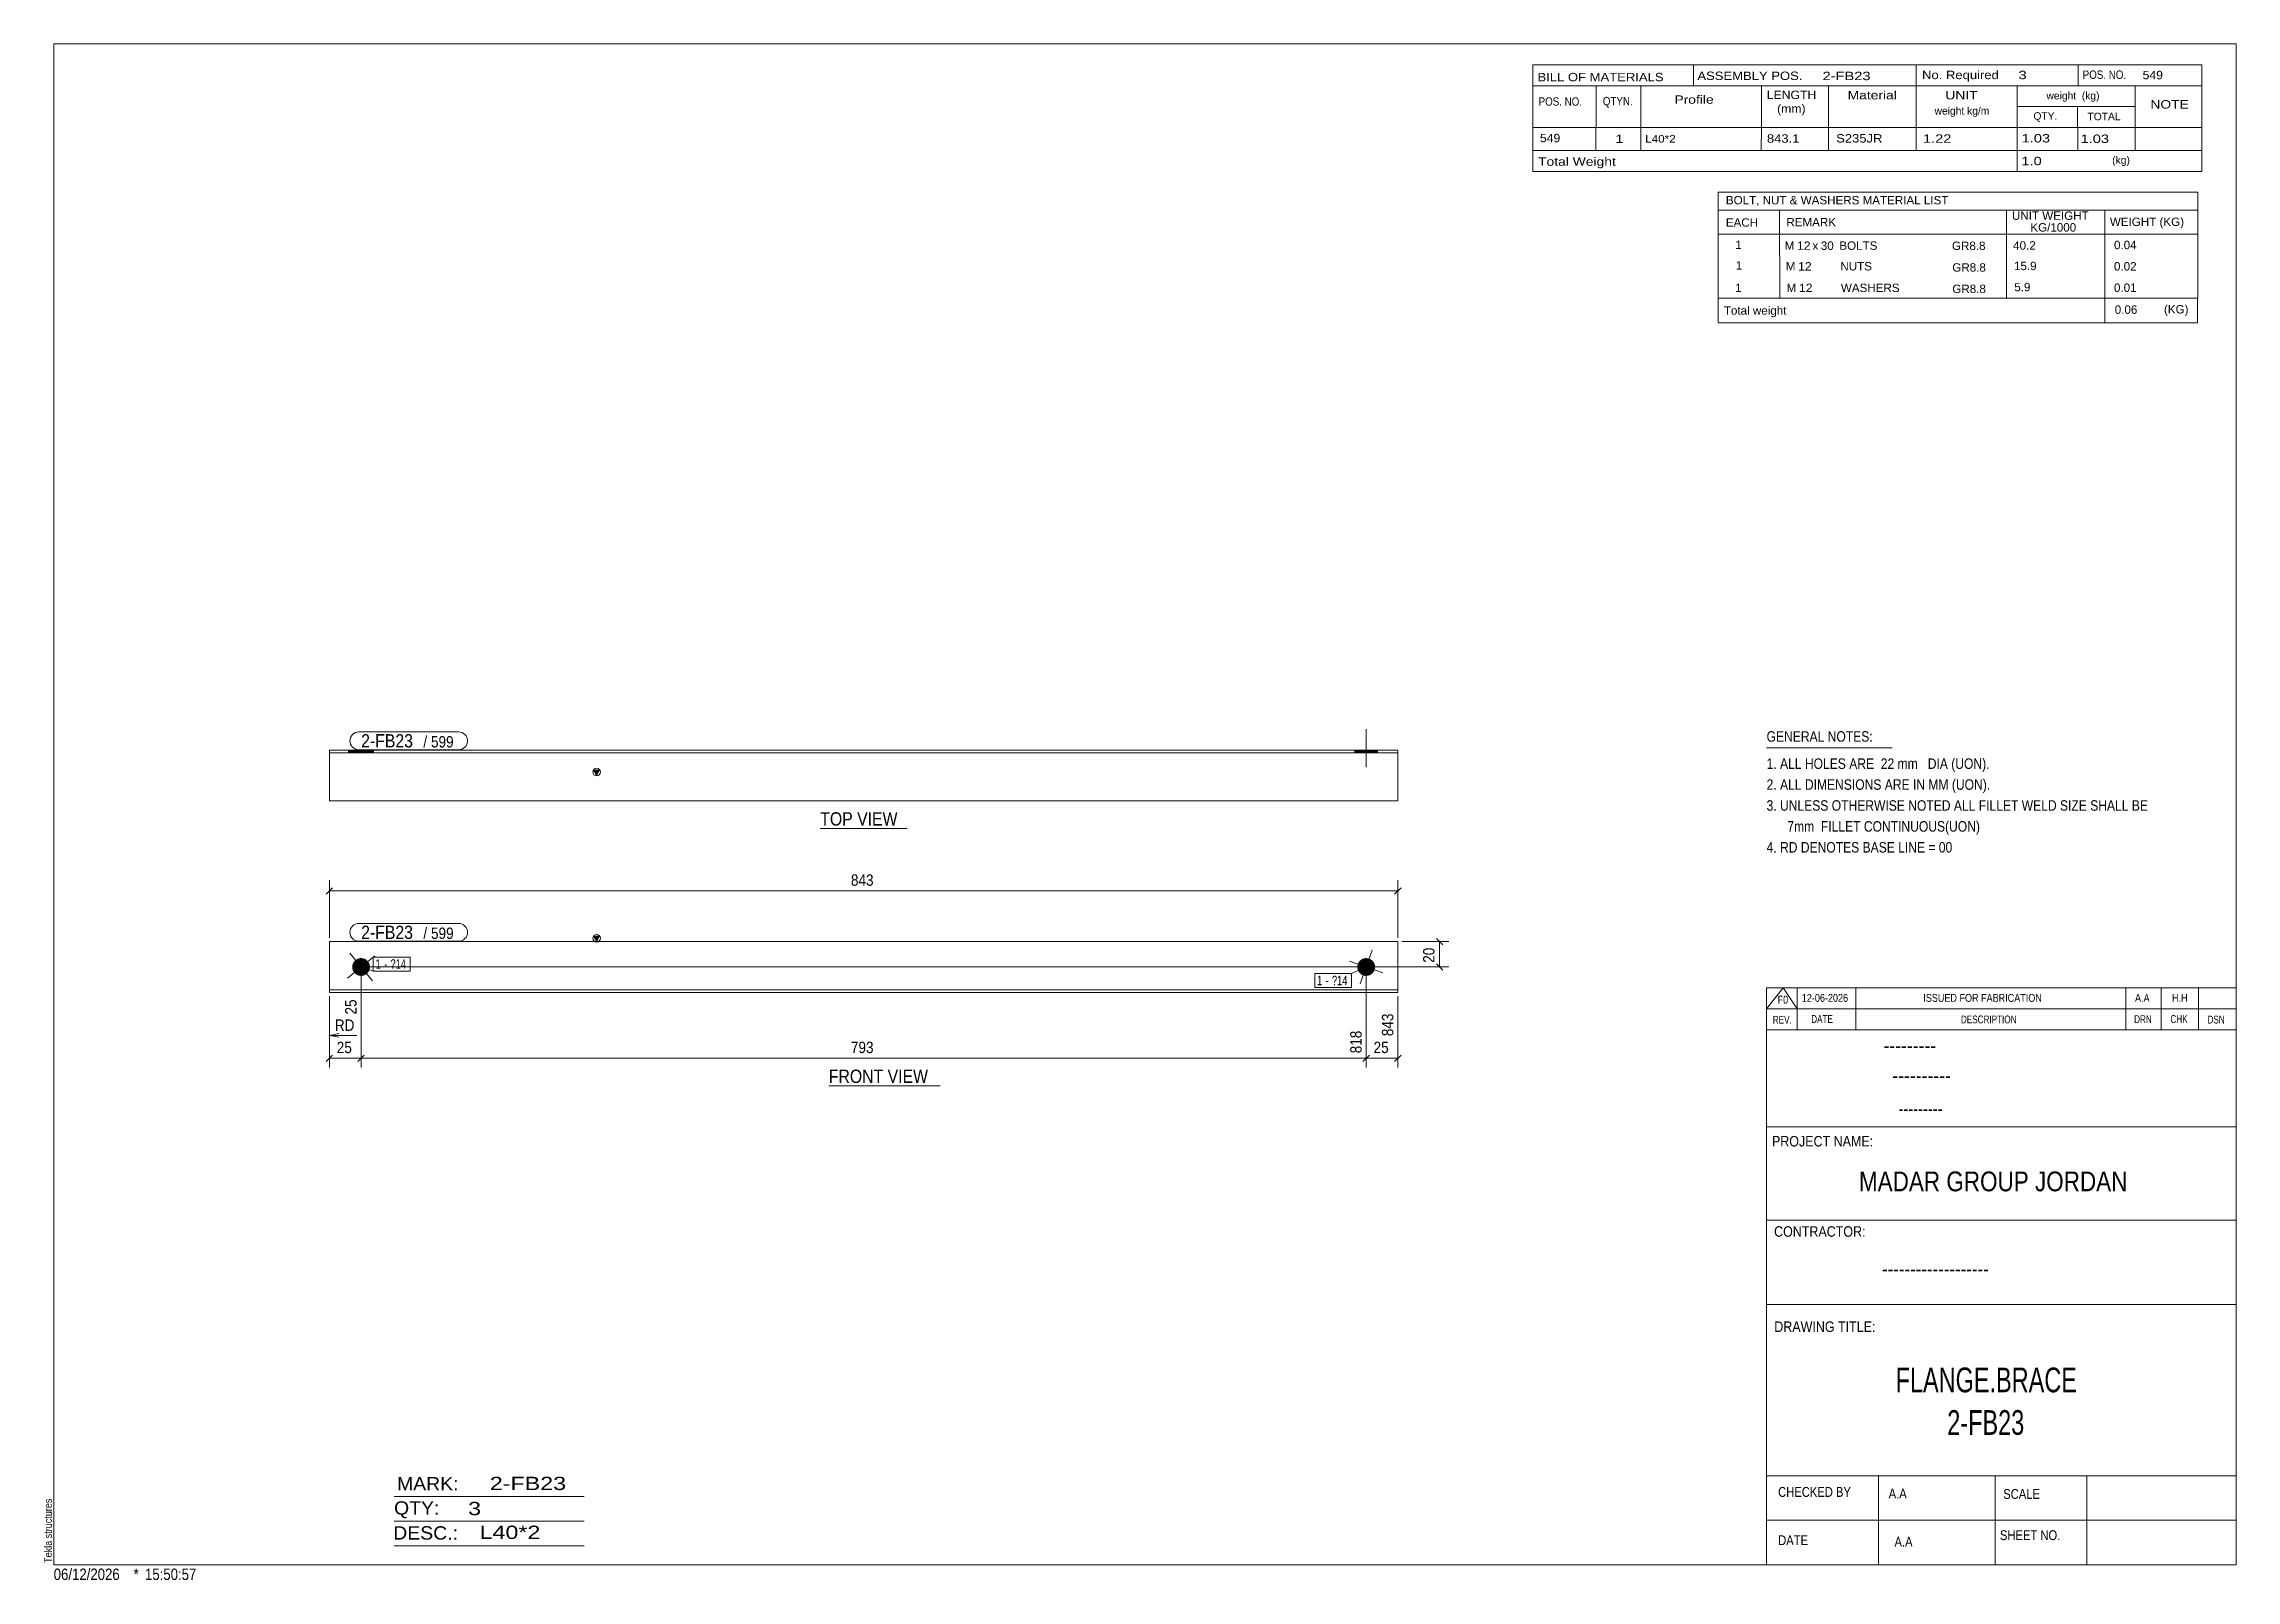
# Model space of a CAD drawing. Header units: millimetres. Extents: x 2 to 579, y 1 to 405.
import ezdxf

# ---------------------------------------------------------------- set-up
doc = ezdxf.new("R2010")
doc.units = ezdxf.units.MM
doc.linetypes.add('XKITLINE00', pattern=[0])
doc.linetypes.add('XKITLINE01', pattern=[4, 1, -1, 1, -1])
for name, color, linetype, lineweight in [('Bolt', 3, 'Continuous', 0), ('BoltMark', 7, 'Continuous', 0), ('Dimensions', 7, 'Continuous', 0), ('DrawingSheet', 5, 'Continuous', 0), ('OtherObjectType', 7, 'Continuous', 0), ('Part', 2, 'Continuous', 0), ('PartMark', 7, 'Continuous', 0)]:
    doc.layers.add(name, color=color, linetype=linetype, lineweight=lineweight)
doc.styles.add('@ARIAL_UNICODE_MS_BOLD', font='ARIAL.TTF')
doc.styles.add('ARIAL', font='ARIAL.TTF')
doc.styles.add('ARIAL_NARROW', font='ARIALN.TTF')
doc.styles.add('COMIC_SANS_MS_BOLD', font='COMICBD.TTF')
doc.styles.add('SWIS721_EX_BT', font='ARIAL.TTF')
doc.styles.add('SWISSE', font='ARIAL.TTF')

# ---------------------------------------------------------------- blocks, each defined once
blk = doc.blocks.new('*A1')
at = {"layer": 'Bolt'}
blk.add_hatch(color=3, dxfattribs=at).paths.add_polyline_path([(83.99, 160.78), (83.96, 160.83), (83.93, 160.87), (83.89, 160.92), (83.86, 160.97), (83.83, 161.02), (83.8, 161.07), (83.78, 161.12), (83.75, 161.17), (83.72, 161.22), (83.7, 161.27), (83.68, 161.32), (83.66, 161.38), (83.64, 161.43), (83.62, 161.48), (83.6, 161.54), (83.58, 161.59), (83.57, 161.65), (83.56, 161.7), (83.55, 161.76), (83.53, 161.82), (83.53, 161.87), (83.52, 161.93), (83.51, 161.99), (83.51, 162.04), (83.5, 162.1), (83.5, 162.16), (83.5, 162.22), (83.5, 162.27), (83.5, 162.33), (83.51, 162.39), (83.51, 162.44), (83.52, 162.5), (83.53, 162.56), (83.53, 162.61), (83.54, 162.67), (83.56, 162.73), (83.57, 162.78), (83.58, 162.84), (83.6, 162.89), (83.62, 162.95), (83.64, 163), (83.66, 163.06), (83.68, 163.11), (83.7, 163.16), (83.72, 163.21), (83.75, 163.26), (83.77, 163.32), (83.8, 163.37), (83.83, 163.42), (83.86, 163.46), (83.89, 163.51), (83.92, 163.56), (83.96, 163.61), (83.99, 163.65), (84.03, 163.7), (84.07, 163.74), (84.1, 163.78), (84.14, 163.82), (84.18, 163.87), (84.22, 163.91), (84.27, 163.94), (84.31, 163.98), (84.35, 164.02), (84.4, 164.06), (84.44, 164.09), (84.49, 164.12), (84.54, 164.16), (84.58, 164.19), (84.63, 164.22), (84.68, 164.25), (84.73, 164.27), (84.78, 164.3), (84.83, 164.33), (84.89, 164.35), (84.94, 164.37), (84.99, 164.39), (85.05, 164.41), (85.1, 164.43), (85.15, 164.45), (85.21, 164.47), (85.27, 164.48), (85.32, 164.49), (85.38, 164.5), (85.43, 164.52), (85.49, 164.52), (85.55, 164.53), (85.6, 164.54), (85.66, 164.54), (85.72, 164.55), (85.77, 164.55), (85.83, 164.55), (85.89, 164.55), (85.95, 164.55), (86, 164.54), (86.06, 164.54), (86.12, 164.53), (86.17, 164.52), (86.23, 164.52), (86.29, 164.51), (86.34, 164.49), (86.4, 164.48), (86.45, 164.47), (86.51, 164.45), (86.56, 164.43), (86.62, 164.41), (86.67, 164.39), (86.73, 164.37), (86.78, 164.35), (86.83, 164.33), (86.88, 164.3), (86.93, 164.28), (86.98, 164.25), (87.03, 164.22), (87.08, 164.19), (87.13, 164.16), (87.18, 164.13), (87.22, 164.09), (87.27, 164.06), (87.31, 164.02), (87.36, 163.98), (87.4, 163.95), (87.44, 163.91), (87.48, 163.87), (87.52, 163.83), (87.56, 163.78), (87.6, 163.74), (87.64, 163.7), (87.67, 163.65), (87.71, 163.61), (87.74, 163.56), (87.77, 163.51), (87.8, 163.47), (87.83, 163.42), (87.86, 163.37), (87.89, 163.32), (87.92, 163.27), (87.94, 163.22), (87.97, 163.16), (87.99, 163.11), (88.01, 163.06), (88.03, 163), (88.05, 162.95), (88.07, 162.9), (88.08, 162.84), (88.1, 162.78), (88.11, 162.73), (88.12, 162.67), (88.13, 162.62), (88.14, 162.56), (88.15, 162.5), (88.16, 162.45), (88.16, 162.39), (88.16, 162.33), (88.17, 162.28), (88.17, 162.22), (88.17, 162.16), (88.16, 162.1), (88.16, 162.05), (88.16, 161.99), (88.15, 161.93), (88.14, 161.88), (88.13, 161.82), (88.12, 161.76), (88.11, 161.71), (88.1, 161.65), (88.08, 161.6), (88.07, 161.54), (88.05, 161.49), (88.03, 161.43), (88.01, 161.38), (87.99, 161.32), (87.97, 161.27), (87.94, 161.22), (87.92, 161.17), (87.89, 161.12), (87.86, 161.07), (87.84, 161.02), (87.81, 160.97), (87.77, 160.92), (87.74, 160.87), (87.71, 160.83), (87.67, 160.78), (87.64, 160.74), (87.6, 160.69), (87.56, 160.65), (87.52, 160.61), (87.48, 160.57), (87.44, 160.53), (87.4, 160.49), (87.36, 160.45), (87.31, 160.41), (87.27, 160.38), (87.22, 160.34), (87.18, 160.31), (87.13, 160.28), (87.08, 160.25), (87.03, 160.22), (86.98, 160.19), (86.93, 160.16), (86.88, 160.13), (86.83, 160.11), (86.78, 160.08), (86.73, 160.06), (86.67, 160.04), (86.62, 160.02), (86.57, 160), (86.51, 159.98), (86.46, 159.97), (86.4, 159.95), (86.35, 159.94), (86.29, 159.93), (86.23, 159.92), (86.18, 159.91), (86.12, 159.9), (86.06, 159.89), (86.01, 159.89), (85.95, 159.89), (85.89, 159.88), (85.83, 159.88), (85.78, 159.88), (85.72, 159.89), (85.66, 159.89), (85.61, 159.89), (85.55, 159.9), (85.49, 159.91), (85.44, 159.92), (85.38, 159.93), (85.32, 159.94), (85.27, 159.95), (85.21, 159.97), (85.16, 159.98), (85.1, 160), (85.05, 160.02), (84.99, 160.04), (84.94, 160.06), (84.89, 160.08), (84.84, 160.11), (84.79, 160.13), (84.73, 160.16), (84.68, 160.19), (84.63, 160.21), (84.59, 160.24), (84.54, 160.28), (84.49, 160.31), (84.44, 160.34), (84.4, 160.38), (84.35, 160.41), (84.31, 160.45), (84.27, 160.49), (84.23, 160.53), (84.18, 160.57), (84.14, 160.61), (84.11, 160.65), (84.07, 160.69), (84.03, 160.74)], flags=17)
at = {"layer": 'Bolt', "color": 3, "linetype": 'XKITLINE00', "lineweight": 0}
for p, q in [((89.44, 165.18), (82.23, 159.25)), ((88.8, 158.61), (82.87, 165.82))]:
    blk.add_line(p, q, dxfattribs=at)
blk = doc.blocks.new('*A2')
at = {"layer": 'Bolt'}
blk.add_hatch(color=3, dxfattribs=at).paths.add_polyline_path([(349.36, 160.04), (349.31, 160.06), (349.25, 160.08), (349.2, 160.1), (349.15, 160.13), (349.1, 160.15), (349.05, 160.18), (349, 160.21), (348.95, 160.24), (348.9, 160.27), (348.85, 160.3), (348.81, 160.34), (348.76, 160.37), (348.72, 160.41), (348.67, 160.44), (348.63, 160.48), (348.59, 160.52), (348.55, 160.56), (348.51, 160.6), (348.47, 160.64), (348.43, 160.68), (348.39, 160.73), (348.36, 160.77), (348.32, 160.82), (348.29, 160.86), (348.25, 160.91), (348.22, 160.96), (348.19, 161.01), (348.16, 161.06), (348.14, 161.11), (348.11, 161.16), (348.08, 161.21), (348.06, 161.26), (348.04, 161.31), (348.02, 161.37), (348, 161.42), (347.98, 161.47), (347.96, 161.53), (347.94, 161.58), (347.93, 161.64), (347.91, 161.7), (347.9, 161.75), (347.89, 161.81), (347.88, 161.86), (347.87, 161.92), (347.87, 161.98), (347.86, 162.03), (347.86, 162.09), (347.86, 162.15), (347.86, 162.21), (347.86, 162.26), (347.86, 162.32), (347.86, 162.38), (347.87, 162.43), (347.87, 162.49), (347.88, 162.55), (347.89, 162.61), (347.9, 162.66), (347.91, 162.72), (347.92, 162.77), (347.94, 162.83), (347.95, 162.88), (347.97, 162.94), (347.99, 162.99), (348.01, 163.05), (348.03, 163.1), (348.05, 163.15), (348.07, 163.2), (348.1, 163.26), (348.13, 163.31), (348.15, 163.36), (348.18, 163.41), (348.21, 163.46), (348.24, 163.5), (348.27, 163.55), (348.31, 163.6), (348.34, 163.64), (348.38, 163.69), (348.41, 163.73), (348.45, 163.78), (348.49, 163.82), (348.53, 163.86), (348.57, 163.9), (348.61, 163.94), (348.66, 163.98), (348.7, 164.01), (348.74, 164.05), (348.79, 164.08), (348.84, 164.12), (348.88, 164.15), (348.93, 164.18), (348.98, 164.21), (349.03, 164.24), (349.08, 164.27), (349.13, 164.3), (349.18, 164.32), (349.23, 164.35), (349.29, 164.37), (349.34, 164.39), (349.39, 164.41), (349.45, 164.43), (349.5, 164.45), (349.56, 164.46), (349.61, 164.48), (349.67, 164.49), (349.72, 164.5), (349.78, 164.51), (349.84, 164.52), (349.89, 164.53), (349.95, 164.54), (350.01, 164.54), (350.06, 164.55), (350.12, 164.55), (350.18, 164.55), (350.24, 164.55), (350.29, 164.55), (350.35, 164.54), (350.41, 164.54), (350.46, 164.53), (350.52, 164.53), (350.58, 164.52), (350.63, 164.51), (350.69, 164.5), (350.75, 164.48), (350.8, 164.47), (350.86, 164.45), (350.91, 164.44), (350.96, 164.42), (351.02, 164.4), (351.07, 164.38), (351.12, 164.35), (351.18, 164.33), (351.23, 164.31), (351.28, 164.28), (351.33, 164.25), (351.38, 164.22), (351.43, 164.19), (351.48, 164.16), (351.52, 164.13), (351.57, 164.1), (351.62, 164.06), (351.66, 164.03), (351.7, 163.99), (351.75, 163.95), (351.79, 163.91), (351.83, 163.87), (351.87, 163.83), (351.91, 163.79), (351.95, 163.75), (351.99, 163.71), (352.02, 163.66), (352.06, 163.62), (352.09, 163.57), (352.12, 163.52), (352.15, 163.47), (352.18, 163.43), (352.21, 163.38), (352.24, 163.33), (352.27, 163.28), (352.29, 163.22), (352.32, 163.17), (352.34, 163.12), (352.36, 163.07), (352.38, 163.01), (352.4, 162.96), (352.42, 162.9), (352.43, 162.85), (352.45, 162.79), (352.46, 162.74), (352.48, 162.68), (352.49, 162.63), (352.5, 162.57), (352.5, 162.51), (352.51, 162.46), (352.51, 162.4), (352.52, 162.34), (352.52, 162.28), (352.52, 162.23), (352.52, 162.17), (352.52, 162.11), (352.52, 162.06), (352.51, 162), (352.51, 161.94), (352.5, 161.88), (352.49, 161.83), (352.48, 161.77), (352.47, 161.72), (352.45, 161.66), (352.44, 161.6), (352.42, 161.55), (352.41, 161.49), (352.39, 161.44), (352.37, 161.39), (352.35, 161.33), (352.33, 161.28), (352.3, 161.23), (352.28, 161.18), (352.25, 161.13), (352.22, 161.08), (352.2, 161.03), (352.17, 160.98), (352.13, 160.93), (352.1, 160.88), (352.07, 160.84), (352.03, 160.79), (352, 160.74), (351.96, 160.7), (351.92, 160.66), (351.89, 160.62), (351.85, 160.57), (351.81, 160.53), (351.76, 160.49), (351.72, 160.46), (351.68, 160.42), (351.63, 160.38), (351.59, 160.35), (351.54, 160.32), (351.49, 160.28), (351.45, 160.25), (351.4, 160.22), (351.35, 160.19), (351.3, 160.16), (351.25, 160.14), (351.2, 160.11), (351.14, 160.09), (351.09, 160.07), (351.04, 160.04), (350.98, 160.02), (350.93, 160), (350.88, 159.99), (350.82, 159.97), (350.77, 159.96), (350.71, 159.94), (350.65, 159.93), (350.6, 159.92), (350.54, 159.91), (350.48, 159.9), (350.43, 159.9), (350.37, 159.89), (350.31, 159.89), (350.26, 159.88), (350.2, 159.88), (350.14, 159.88), (350.08, 159.89), (350.03, 159.89), (349.97, 159.89), (349.91, 159.9), (349.86, 159.91), (349.8, 159.92), (349.74, 159.93), (349.69, 159.94), (349.63, 159.95), (349.58, 159.97), (349.52, 159.98), (349.47, 160), (349.41, 160.02)], flags=17)
at = {"layer": 'Bolt', "color": 3, "linetype": 'XKITLINE00', "lineweight": 0}
for p, q in [((354.59, 160.66), (345.79, 163.77)), ((351.74, 166.62), (348.64, 157.82))]:
    blk.add_line(p, q, dxfattribs=at)
blk = doc.blocks.new('*A3')
at = {"layer": 'Part'}
blk.add_hatch(color=2, dxfattribs=at).paths.add_polyline_path([(146.96, 170.28), (148.56, 170.28), (147.76, 168.88)], flags=17)
at = {"layer": 'Part', "color": 2, "linetype": 'XKITLINE00', "lineweight": 0}
for p, q in [((77.5, 155.55), (77.5, 168.88)), ((358.52, 168.88), (77.5, 168.88)), ((147.76, 168.88), (146.96, 170.28)), ((146.96, 170.28), (148.56, 170.28)), ((148.56, 170.28), (147.76, 168.88)), ((358.52, 155.55), (358.52, 168.88)), ((358.52, 156.22), (77.5, 156.22)), ((358.52, 155.55), (77.5, 155.55))]:
    blk.add_line(p, q, dxfattribs=at)
blk.add_circle((147.76, 169.78), 1, dxfattribs=at)
blk = doc.blocks.new('*A4')
at = {"layer": 'Bolt'}
blk.add_hatch(color=3, dxfattribs=at).paths.add_polyline_path([(89.12, 219.25), (89.12, 218.58), (82.55, 218.58), (82.55, 219.25)], flags=17)
at = {"layer": 'Bolt', "color": 3, "linetype": 'XKITLINE00', "lineweight": 0}
for p, q in [((82.55, 218.58), (82.55, 219.25)), ((85.83, 218.58), (85.83, 219.25)), ((89.12, 218.58), (89.12, 219.25))]:
    blk.add_line(p, q, dxfattribs=at)
blk = doc.blocks.new('*A5')
at = {"layer": 'Bolt'}
blk.add_hatch(color=3, dxfattribs=at).paths.add_polyline_path([(353.17, 219.25), (353.17, 218.58), (347.21, 218.58), (347.21, 219.25)], flags=17)
at = {"layer": 'Bolt', "color": 3, "linetype": 'XKITLINE00', "lineweight": 0}
for p, q in [((347.21, 218.58), (347.21, 219.25)), ((350.19, 214.75), (350.19, 224.75)), ((353.17, 218.58), (353.17, 219.25))]:
    blk.add_line(p, q, dxfattribs=at)
blk = doc.blocks.new('*A6')
at = {"layer": 'Part'}
blk.add_hatch(color=2, dxfattribs=at).paths.add_polyline_path([(146.96, 213.98), (148.56, 213.98), (147.76, 212.58)], flags=17)
at = {"layer": 'Part', "color": 2, "linetype": 'XKITLINE00', "lineweight": 0}
for p, q in [((77.5, 219.25), (77.5, 218.58)), ((358.52, 219.25), (77.5, 219.25)), ((358.52, 219.25), (358.52, 218.58)), ((358.52, 218.58), (77.5, 218.58)), ((77.5, 218.58), (77.5, 205.92)), ((147.76, 212.58), (146.96, 213.98)), ((146.96, 213.98), (148.56, 213.98)), ((148.56, 213.98), (147.76, 212.58)), ((358.52, 205.92), (358.52, 218.58)), ((77.5, 205.92), (358.52, 205.92))]:
    blk.add_line(p, q, dxfattribs=at)
at = {"layer": 'Part', "color": 7, "linetype": 'XKITLINE01', "lineweight": 0}
blk.add_line((77.5, 218.58), (77.5, 219.25), dxfattribs=at)
at = {"layer": 'Part', "color": 2, "linetype": 'XKITLINE00', "lineweight": 0}
blk.add_circle((147.76, 213.48), 1, dxfattribs=at)
blk = doc.blocks.new('*A7')
at = {"layer": 'DrawingSheet', "color": 5, "linetype": 'XKITLINE00', "lineweight": 0}
for p, q in [((579, 405), (5, 405)), ((5, 405), (5, 5)), ((579, 5), (579, 405)), ((5, 5), (579, 5))]:
    blk.add_line(p, q, dxfattribs=at)
at = {"layer": 'DrawingSheet', "color": 5, "style": 'ARIAL', "width": 0.85}
blk.add_text('Tekla structures', height=2, rotation=90, dxfattribs=at).set_placement((4.5, 5.5))
blk = doc.blocks.new('*A8')
at = {"layer": 'OtherObjectType', "color": 7, "linetype": 'XKITLINE00', "lineweight": 0}
for p, q in [((442.76, 365.95), (442.75, 354.95)), ((442.76, 365.95), (568.88, 365.95)), ((568.88, 365.95), (568.88, 354.95)), ((442.75, 361.3), (568.88, 361.3)), ((458.87, 361.31), (458.87, 354.95)), ((518.57, 361.31), (518.57, 354.95)), ((544.47, 361.29), (544.47, 354.95)), ((442.76, 354.92), (442.76, 349.42)), ((442.77, 354.95), (568.88, 354.95)), ((458.92, 354.95), (458.92, 349.33)), ((518.57, 354.95), (518.57, 349.33)), ((544.5, 354.95), (544.5, 349.45)), ((568.88, 354.95), (568.88, 349.45)), ((442.79, 349.33), (442.79, 343.72)), ((458.95, 349.33), (458.95, 343.71)), ((518.57, 349.33), (518.57, 343.71)), ((544.5, 349.33), (544.5, 343.83)), ((568.88, 349.33), (568.88, 343.83)), ((442.79, 343.7), (442.79, 338.13)), ((458.95, 343.71), (458.95, 338.09)), ((518.57, 343.71), (518.57, 338.09)), ((544.5, 343.71), (544.5, 338.1)), ((568.88, 343.71), (568.88, 338.1)), ((568.88, 338.1), (442.75, 338.13)), ((442.78, 338.09), (442.78, 331.69)), ((442.85, 338.09), (568.87, 338.09)), ((544.5, 338.06), (544.5, 331.64)), ((568.87, 338.06), (568.87, 331.65)), ((442.77, 331.65), (568.87, 331.65))]:
    blk.add_line(p, q, dxfattribs=at)
at = {"layer": 'OtherObjectType', "color": 7, "style": 'ARIAL_NARROW'}
for s, width, p in [('BOLT, NUT & WASHERS MATERIAL LIST', 1.211571, (444.79, 362.79)), ('EACH', 1.211571, (444.78, 356.92)), ('REMARK', 1.211571, (460.7, 357.01)), ('UNIT WEIGHT', 1.211571, (520.03, 358.72)), (' KG/1000', 1.211571, (524.02, 355.63)), ('WEIGHT (KG)', 1.211571, (545.78, 357.1)), ('1', 1.211571, (447.26, 351.05)), ('M', 1.211571, (460.26, 350.85)), ('12', 1.275, (463.5, 350.83)), ('x', 1.211571, (467.58, 350.83)), ('30', 1.211571, (469.76, 350.82)), ('BOLTS', 1.211571, (474.63, 350.84)), ('GR8.8', 1.211571, (504.25, 350.79)), ('40.2', 1.211571, (520.34, 350.88)), ('0.04', 1.211571, (546.87, 351.01)), ('1', 1.211571, (447.4, 345.61)), ('M', 1.211571, (460.54, 345.41)), ('12', 1.275, (463.78, 345.39)), ('NUTS', 1.211571, (474.91, 345.41)), ('GR8.8', 1.211571, (504.35, 345.09)), ('15.9', 1.211571, (520.56, 345.5)), ('0.02', 1.211571, (546.87, 345.39)), ('1', 1.211571, (447.24, 339.74)), ('M', 1.211571, (460.76, 339.74)), ('12', 1.275, (464, 339.72)), ('WASHERS', 1.211571, (475.04, 339.73)), ('GR8.8', 1.211571, (504.35, 339.47)), ('5.9', 1.211571, (520.64, 339.94)), ('0.01', 1.211571, (546.87, 339.78)), ('Total weight', 1.211571, (444.26, 333.77)), ('0.06', 1.211571, (547.07, 334)), ('(KG)', 1.211571, (560.02, 334.1))]:
    blk.add_text(s, height=2.2, dxfattribs=dict(at, width=width)).set_placement(p)
blk = doc.blocks.new('*A9')
at = {"layer": 'OtherObjectType', "color": 7, "linetype": 'XKITLINE00', "lineweight": 0}
blk.add_line((455.5, 219.82), (488.5, 219.82), dxfattribs=at)
at = {"layer": 'OtherObjectType', "color": 7, "style": 'ARIAL_NARROW', "width": 1.008832}
for s, p in [('GENERAL NOTES:', (455.5, 221.47)), ('1. ALL HOLES ARE  22 mm   DIA (UON).', (455.5, 214.32)), ('2. ALL DIMENSIONS ARE IN MM (UON).', (455.5, 208.82)), ('3. UNLESS OTHERWISE NOTED ALL FILLET WELD SIZE SHALL BE', (455.5, 203.32)), ('7mm  FILLET CONTINUOUS(UON)', (460.95, 197.82)), ('4. RD DENOTES BASE LINE = 00', (455.5, 192.32))]:
    blk.add_text(s, height=2.75, dxfattribs=at).set_placement(p)
blk = doc.blocks.new('*A10')
at = {"layer": 'OtherObjectType', "color": 7, "linetype": 'XKITLINE00', "lineweight": 0}
for p, q in [((455.5, 156.76), (579, 156.76)), ((455.5, 151.21), (459.82, 156.76)), ((455.5, 151.21), (455.5, 156.76)), ((459.82, 156.76), (463.53, 151.21)), ((463.53, 151.21), (463.53, 156.76)), ((478.97, 151.21), (478.97, 156.76)), ((549.98, 151.21), (549.98, 156.76)), ((559.24, 151.21), (559.24, 156.76)), ((569.12, 151.21), (569.12, 156.76)), ((579, 151.21), (579, 156.76)), ((455.5, 151.21), (579, 151.21)), ((455.5, 145.65), (455.5, 151.21)), ((459.21, 151.21), (579, 151.21)), ((463.53, 145.65), (463.53, 151.21)), ((478.97, 145.65), (478.97, 151.21)), ((549.98, 145.65), (549.98, 151.21)), ((559.24, 145.65), (559.24, 151.21)), ((569.12, 145.65), (569.12, 151.21)), ((579, 145.65), (579, 151.21))]:
    blk.add_line(p, q, dxfattribs=at)
at = {"layer": 'OtherObjectType', "color": 7, "style": 'ARIAL_NARROW'}
for s, height, width, p in [('F0', 2.058, 1.008832, (458.4, 152.59)), ('12-06-2026', 2.058, 1.008832, (464.76, 153.06)), ('ISSUED FOR FABRICATION', 2.0583, 1.008832, (496.71, 153.06)), ('A.A', 2.058, 1.008832, (552.4, 153.06)), ('H.H', 2.058, 1.008832, (562.13, 153.06)), ('REV.', 2.058, 0.907949, (457.13, 147.31)), ('DATE', 2.058, 0.907949, (467.23, 147.5)), ('DESCRIPTION', 2.0583, 0.907949, (506.61, 147.39)), ('DRN', 2.058, 0.907949, (552.17, 147.47)), ('CHK', 2.058, 0.907949, (561.72, 147.5)), ('DSN', 2.058, 0.907949, (571.47, 147.35))]:
    blk.add_text(s, height=height, dxfattribs=dict(at, width=width)).set_placement(p)
blk = doc.blocks.new('*A11')
at = {"layer": 'OtherObjectType', "color": 6, "linetype": 'XKITLINE00', "lineweight": 0}
for p, q in [((94.5, 23), (144.5, 23)), ((94.5, 16.5), (144.5, 16.5)), ((94.5, 10), (144.5, 10))]:
    blk.add_line(p, q, dxfattribs=at)
at = {"layer": 'OtherObjectType', "color": 6, "style": 'ARIAL_NARROW'}
for s, width, p in [('MARK:', 1.275, (95.27, 24.58)), ('2-FB23', 1.525501, (119.69, 24.65)), ('QTY:', 1.275, (94.5, 18.19)), ('3', 1.525501, (113.99, 18.05)), ('DESC.:', 1.275, (94.29, 11.63)), ('L40*2', 1.525501, (117, 11.79))]:
    blk.add_text(s, height=3.5, dxfattribs=dict(at, width=width)).set_placement(p)
blk = doc.blocks.new('*A12')
at = {"layer": 'OtherObjectType', "color": 2, "linetype": 'XKITLINE00', "lineweight": 0}
for p, q in [((455.5, 145.65), (579, 145.65)), ((455.5, 5), (455.5, 145.64)), ((578.98, 145.64), (579, 5)), ((579, 120.14), (455.5, 120.14)), ((455.5, 95.63), (579, 95.63)), ((579, 73.49), (455.5, 73.49)), ((579, 28.4), (455.5, 28.4)), ((484.94, 28.4), (484.94, 5)), ((515.62, 5), (515.62, 28.4)), ((539.75, 5), (539.75, 28.4)), ((579, 16.7), (455.5, 16.7)), ((579, 5), (455.5, 5))]:
    blk.add_line(p, q, dxfattribs=at)
at = {"layer": 'OtherObjectType', "color": 4, "style": '@ARIAL_UNICODE_MS_BOLD', "width": 0.85}
blk.add_text('---------', height=3.9, dxfattribs=at).set_placement((486.23, 139.59))
at = {"layer": 'OtherObjectType', "color": 7, "style": 'ARIAL', "width": 0.85}
for s, height, p in [('----------', 3.9, (488.56, 131.77)), ('---------', 3.25, (490.21, 123.31))]:
    blk.add_text(s, height=height, dxfattribs=at).set_placement(p)
at = {"layer": 'OtherObjectType', "color": 3, "width": 0.85}
for s, style, p in [('PROJECT NAME:', 'SWIS721_EX_BT', (456.92, 115.01)), ('CONTRACTOR:', 'SWISSE', (457.47, 91.27)), ('DRAWING TITLE:', 'SWIS721_EX_BT', (457.53, 66.24))]:
    blk.add_text(s, height=2.7618, dxfattribs=dict(at, style=style)).set_placement(p)
at = {"layer": 'OtherObjectType', "color": 7, "width": 0.85}
for s, height, p in [('MADAR GROUP JORDAN', 5.2, (479.79, 103.23)), ('CHECKED BY', 2.592, (458.53, 22.86)), ('A.A', 2.592, (487.61, 22.45)), ('SCALE', 2.592, (517.74, 22.33)), ('DATE', 2.592, (458.54, 10.16)), ('A.A', 2.592, (489.14, 9.76)), ('SHEET NO.', 2.592, (516.87, 11.49))]:
    blk.add_text(s, height=height, dxfattribs=at).set_placement(p)
at = {"layer": 'OtherObjectType', "color": 1}
for s, height, style, width, p in [('-------------------', 3.9, 'COMIC_SANS_MS_BOLD', 0.85, (485.87, 80.86)), ('FLANGE.BRACE', 6.5, 'ARIAL', 0.68, (489.43, 50.37)), ('2-FB23', 6.5, 'ARIAL', 0.68, (503.02, 39.17))]:
    blk.add_text(s, height=height, dxfattribs=dict(at, style=style, width=width)).set_placement(p)
blk = doc.blocks.new('*A13')
at = {"layer": 'OtherObjectType', "color": 7, "linetype": 'XKITLINE00', "lineweight": 0}
for p, q in [((393.98, 399.5), (569.98, 399.5)), ((393.98, 399.5), (393.98, 388.5)), ((436.26, 399.42), (436.26, 393.87)), ((494.85, 394), (494.85, 399.5)), ((537.43, 393.96), (537.43, 399.42)), ((569.98, 394), (569.98, 399.5)), ((393.98, 394), (569.98, 394)), ((410.64, 394), (410.64, 383)), ((422.4, 393.98), (422.4, 383.03)), ((454.12, 393.99), (454.13, 383)), ((471.78, 393.98), (471.78, 383)), ((494.85, 393.98), (494.85, 383)), ((521.43, 394), (521.43, 383)), ((552.42, 394), (552.42, 383)), ((569.98, 394), (569.98, 388.5)), ((393.98, 388.5), (393.98, 383)), ((521.45, 388.52), (552.45, 388.52)), ((537.28, 388.52), (537.28, 383)), ((569.98, 388.5), (569.98, 383)), ((393.98, 383), (569.98, 383)), ((393.98, 383), (393.98, 376.95)), ((410.63, 383), (410.63, 376.95)), ((422.44, 382.99), (422.44, 376.95)), ((454.12, 383), (454.11, 376.95)), ((471.79, 383), (471.79, 376.95)), ((494.87, 383), (494.87, 376.95)), ((521.44, 383), (521.44, 376.95)), ((537.33, 382.95), (537.33, 376.95)), ((552.43, 383), (552.43, 376.95)), ((569.98, 383), (569.98, 376.95)), ((393.98, 376.95), (569.98, 376.95)), ((393.98, 376.95), (393.98, 371.45)), ((521.44, 376.95), (521.44, 371.45)), ((569.98, 376.95), (569.98, 371.45)), ((393.98, 371.45), (569.98, 371.45))]:
    blk.add_line(p, q, dxfattribs=at)
at = {"layer": 'OtherObjectType', "color": 7, "style": 'ARIAL_NARROW'}
for s, height, width, p in [('No. Required', 2.2, 1.36, (496.39, 395.72)), ('3', 2.2, 1.525501, (521.75, 395.72)), ('POS. NO.', 2.2, 1.02, (538.63, 395.79)), ('549', 2.2, 1.270501, (554.4, 395.69)), ('BILL OF MATERIALS', 2.2, 1.36, (395.25, 395.16)), ('ASSEMBLY POS.', 2.2, 1.36, (437.3, 395.5)), ('LENGTH', 2.2, 1.275, (455.54, 390.49)), ('2-FB23', 2.2, 1.525501, (470.23, 395.46)), ('Material', 2.2, 1.445, (476.81, 390.41)), ('UNIT', 2.2, 1.445, (502.52, 390.4)), ('weight  (kg)', 1.98, 1.19, (529.11, 390.39)), ('POS. NO.', 2.2, 1.02, (395.53, 388.74)), ('QTYN.', 2.2, 1.02, (412.42, 388.84)), ('Profile', 2.2, 1.445, (431.26, 389.25)), ('(mm)', 2.2, 1.275, (458.26, 386.86)), ('weight kg/m', 1.98, 1.19, (499.69, 386.4)), ('QTY.', 1.98, 1.19, (525.68, 385.03)), ('TOTAL', 1.98, 1.19, (539.9, 384.91)), ('NOTE', 2.2, 1.445, (556.44, 387.99)), ('549', 2.2, 1.270501, (395.89, 379.12)), ('1', 2.2, 1.525501, (415.71, 378.91)), ('L40*2', 1.98, 1.355501, (423.56, 379.04)), ('843.1', 2.2, 1.355501, (455.59, 379.01)), ('S235JR', 2.2, 1.355501, (473.81, 379.05)), ('1.22', 2.2, 1.525501, (496.62, 378.99)), ('1.03', 2.2, 1.525501, (522.57, 379.07)), ('1.03', 2.2, 1.525501, (538.08, 378.94)), ('Total Weight', 2.2, 1.445, (395.4, 372.94)), ('1.0', 2.2, 1.525501, (522.52, 373.09)), ('(kg)', 1.98, 1.19, (546.4, 373.46))]:
    blk.add_text(s, height=height, dxfattribs=dict(at, width=width)).set_placement(p)
blk = doc.blocks.new('*A14')
at = {"layer": 'OtherObjectType', "color": 7, "style": 'ARIAL_NARROW', "width": 1.008832}
for s, p in [('06/12/2026', (4.99, 1)), ('*', (26, 1)), ('15:50:57', (29, 1))]:
    blk.add_text(s, height=3, dxfattribs=at).set_placement(p)
blk = doc.blocks.new('*A15')
at = {"layer": 'Dimensions', "color": 7, "linetype": 'XKITLINE00', "lineweight": 0}
for p, q in [((359.52, 168.88), (371.9, 168.88)), ((368.65, 169.73), (370.35, 168.03)), ((369.5, 162.22), (369.5, 168.88)), ((86.83, 162.22), (371.9, 162.22)), ((368.65, 163.07), (370.35, 161.37))]:
    blk.add_line(p, q, dxfattribs=at)
at = {"layer": 'Dimensions', "color": 3}
for p in [(369.5, 168.88), (369.5, 162.22)]:
    blk.add_point(p, dxfattribs=at)
at = {"layer": 'Dimensions', "color": 3, "style": 'ARIAL', "width": 0.85}
blk.add_text('20', height=3, rotation=90.00021, dxfattribs=at).set_placement((368.15, 163.32))
blk = doc.blocks.new('*A16')
at = {"layer": 'Dimensions', "color": 7, "linetype": 'XKITLINE00', "lineweight": 0}
for p, q in [((77.5, 169.88), (77.5, 185.07)), ((358.52, 169.88), (358.52, 185.07)), ((78.35, 183.07), (76.65, 181.37)), ((77.5, 182.22), (358.52, 182.22)), ((359.37, 183.07), (357.67, 181.37))]:
    blk.add_line(p, q, dxfattribs=at)
at = {"layer": 'Dimensions', "color": 3}
for p in [(77.5, 182.22), (358.52, 182.22)]:
    blk.add_point(p, dxfattribs=at)
at = {"layer": 'Dimensions', "color": 3, "style": 'ARIAL', "width": 0.85}
blk.add_text('843', height=3, dxfattribs=at).set_placement((214.67, 183.57))
blk = doc.blocks.new('*A17')
at = {"layer": 'Dimensions', "color": 7, "linetype": 'XKITLINE00', "lineweight": 0}
for p, q in [((85.83, 161.22), (85.83, 135.82)), ((77.5, 154.55), (77.5, 135.82)), ((77.5, 154.55), (77.5, 141.82)), ((80, 144.72), (77.5, 144.22)), ((80, 143.72), (77.5, 144.22)), ((84.72, 144.22), (77.5, 144.22)), ((78.35, 139.07), (76.65, 137.37)), ((86.68, 139.07), (84.98, 137.37)), ((77.5, 138.22), (85.83, 138.22))]:
    blk.add_line(p, q, dxfattribs=at)
at = {"layer": 'Dimensions', "color": 7}
blk.add_point((77.5, 144.22), dxfattribs=at)
at = {"layer": 'Dimensions', "color": 3}
for p in [(77.5, 138.22), (85.83, 138.22)]:
    blk.add_point(p, dxfattribs=at)
at = {"layer": 'Dimensions', "color": 3, "style": 'ARIAL', "width": 0.85}
blk.add_text('25', height=3, rotation=90.00021, dxfattribs=at).set_placement((84.63, 149.72))
for s, p in [('RD', (78.94, 145.42)), ('25', (79.44, 139.57))]:
    blk.add_text(s, height=3, dxfattribs=at).set_placement(p)
blk = doc.blocks.new('*A18')
at = {"layer": 'Dimensions', "color": 7, "linetype": 'XKITLINE00', "lineweight": 0}
for p, q in [((85.83, 161.22), (85.83, 135.82)), ((350.19, 161.22), (350.19, 135.82)), ((86.68, 139.07), (84.98, 137.37)), ((351.04, 139.07), (349.34, 137.37)), ((85.83, 138.22), (350.19, 138.22))]:
    blk.add_line(p, q, dxfattribs=at)
at = {"layer": 'Dimensions', "color": 3}
for p in [(85.83, 138.22), (350.19, 138.22)]:
    blk.add_point(p, dxfattribs=at)
at = {"layer": 'Dimensions', "color": 3, "style": 'ARIAL', "width": 0.85}
blk.add_text('818', height=3, rotation=90.00021, dxfattribs=at).set_placement((348.99, 139.52))
blk.add_text('793', height=3, dxfattribs=at).set_placement((214.67, 139.57))
blk = doc.blocks.new('*A19')
at = {"layer": 'Dimensions', "color": 7, "linetype": 'XKITLINE00', "lineweight": 0}
for p, q in [((350.19, 161.22), (350.19, 135.82)), ((358.52, 154.55), (358.52, 135.82)), ((351.04, 139.07), (349.34, 137.37)), ((359.37, 139.07), (357.67, 137.37)), ((350.19, 138.22), (358.52, 138.22))]:
    blk.add_line(p, q, dxfattribs=at)
at = {"layer": 'Dimensions', "color": 3}
for p in [(350.19, 138.22), (358.52, 138.22)]:
    blk.add_point(p, dxfattribs=at)
at = {"layer": 'Dimensions', "color": 3, "style": 'ARIAL', "width": 0.85}
blk.add_text('843', height=3, rotation=90.00021, dxfattribs=at).set_placement((357.32, 144.02))
blk.add_text('25', height=3, dxfattribs=at).set_placement((352.13, 139.57))
blk = doc.blocks.new('*A20')
at = {"layer": 'BoltMark', "color": 7, "linetype": 'XKITLINE00', "lineweight": 0}
for p, q in [((350.19, 162.22), (346.35, 160.53)), ((336.66, 160.53), (346.35, 160.53)), ((336.66, 156.83), (336.66, 160.53)), ((336.66, 156.83), (346.35, 156.83)), ((346.35, 156.83), (346.35, 160.53))]:
    blk.add_line(p, q, dxfattribs=at)
at = {"layer": 'BoltMark', "color": 3, "style": 'ARIAL_NARROW', "width": 0.85}
for s, p in [('1', (337.26, 157.43)), ('-', (339.53, 157.43)), ('?14', (341.19, 157.43))]:
    blk.add_text(s, height=2.5, dxfattribs=at).set_placement(p)
blk = doc.blocks.new('*A21')
at = {"layer": 'BoltMark', "color": 7, "linetype": 'XKITLINE00', "lineweight": 0}
for p, q in [((85.83, 162.22), (89.04, 161.14)), ((89.04, 164.84), (98.72, 164.84)), ((89.04, 161.14), (89.04, 164.84)), ((98.72, 161.14), (98.72, 164.84)), ((89.04, 161.14), (98.72, 161.14))]:
    blk.add_line(p, q, dxfattribs=at)
at = {"layer": 'BoltMark', "color": 3, "style": 'ARIAL_NARROW', "width": 0.85}
for s, p in [('1', (89.64, 161.74)), ('-', (91.91, 161.74)), ('?14', (93.56, 161.74))]:
    blk.add_text(s, height=2.5, dxfattribs=at).set_placement(p)
blk = doc.blocks.new('*A22')
at = {"layer": 'PartMark', "color": 7, "linetype": 'XKITLINE00', "lineweight": 0}
for p, q in [((85.25, 173.68), (111.49, 173.68)), ((85.25, 168.98), (111.49, 168.98))]:
    blk.add_line(p, q, dxfattribs=at)
for centre, start, end in [((85.25, 171.33), 90, 270), ((111.49, 171.33), 270, 90)]:
    blk.add_arc(centre, 2.35, start, end, dxfattribs=at)
at = {"layer": 'PartMark', "color": 1, "style": 'ARIAL', "width": 0.85}
blk.add_text('2-FB23', height=3.5, dxfattribs=at).set_placement((85.85, 169.58))
at = {"layer": 'PartMark', "color": 3, "style": 'ARIAL', "width": 0.85}
for s, p in [('/', (102.21, 169.58)), ('599', (104.22, 169.58))]:
    blk.add_text(s, height=3, dxfattribs=at).set_placement(p)
blk = doc.blocks.new('*A23')
at = {"layer": 'OtherObjectType', "color": 7, "linetype": 'XKITLINE00', "lineweight": 0}
blk.add_line((208.85, 130.97), (238.15, 130.97), dxfattribs=at)
at = {"layer": 'OtherObjectType', "color": 7, "style": 'ARIAL', "width": 0.85}
blk.add_text('FRONT VIEW', height=3.5, dxfattribs=at).set_placement((208.85, 131.72))
blk = doc.blocks.new('*A24')
at = {"layer": 'PartMark', "color": 7, "linetype": 'XKITLINE00', "lineweight": 0}
for p, q in [((85.25, 224.05), (111.49, 224.05)), ((85.25, 219.35), (111.49, 219.35))]:
    blk.add_line(p, q, dxfattribs=at)
for centre, start, end in [((85.25, 221.7), 90, 270), ((111.49, 221.7), 270, 90)]:
    blk.add_arc(centre, 2.35, start, end, dxfattribs=at)
at = {"layer": 'PartMark', "color": 1, "style": 'ARIAL', "width": 0.85}
blk.add_text('2-FB23', height=3.5, dxfattribs=at).set_placement((85.85, 219.95))
at = {"layer": 'PartMark', "color": 3, "style": 'ARIAL', "width": 0.85}
for s, p in [('/', (102.21, 219.95)), ('599', (104.22, 219.95))]:
    blk.add_text(s, height=3, dxfattribs=at).set_placement(p)
blk = doc.blocks.new('*A25')
at = {"layer": 'OtherObjectType', "color": 7, "linetype": 'XKITLINE00', "lineweight": 0}
blk.add_line((206.6, 198.67), (229.42, 198.67), dxfattribs=at)
at = {"layer": 'OtherObjectType', "color": 7, "style": 'ARIAL', "width": 0.85}
blk.add_text('TOP VIEW', height=3.5, dxfattribs=at).set_placement((206.6, 199.42))

msp = doc.modelspace()

# ---------------------------------------------------------------- block references
at = {"lineweight": 0}
for name in ['*A7', '*A13', '*A8', '*A4', '*A24', '*A5', '*A9', '*A25', '*A16', '*A22', '*A15', '*A1', '*A21', '*A20', '*A2', '*A17', '*A18', '*A19', '*A10', '*A12', '*A23', '*A11', '*A14']:
    msp.add_blockref(name, (0, 0), dxfattribs=at)
at = {"layer": 'Part', "lineweight": 0}
for name in ['*A6', '*A3']:
    msp.add_blockref(name, (0, 0), dxfattribs=at)

doc.saveas('drawing.dxf')
